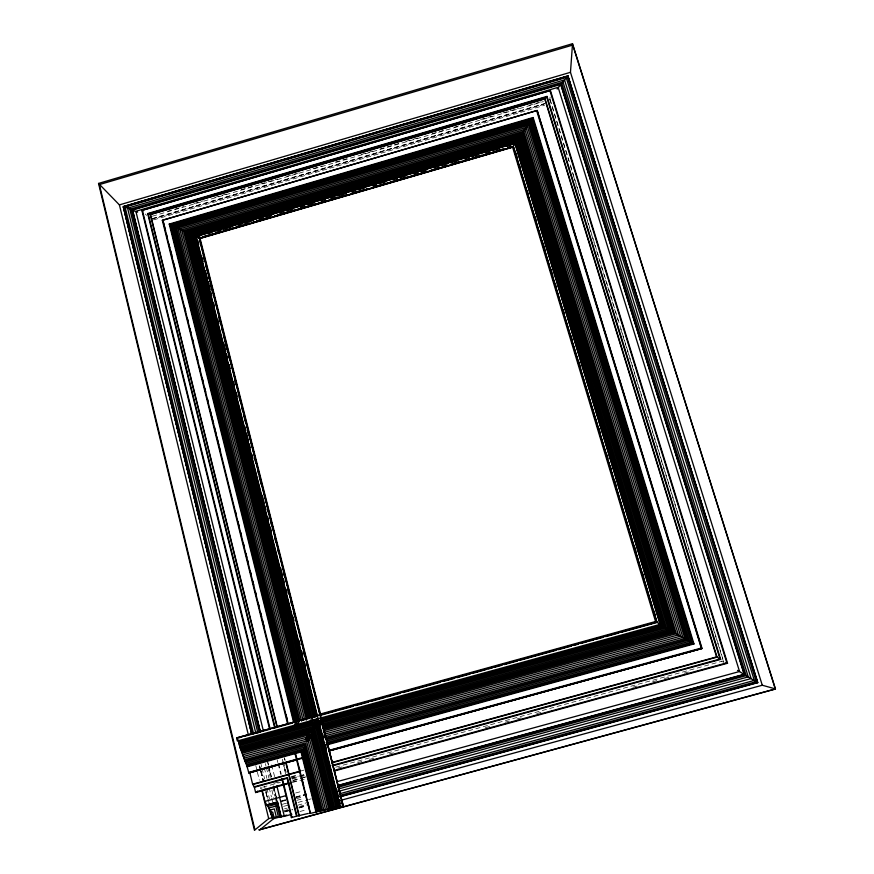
<?xml version="1.0" encoding="UTF-8"?>
<svg xmlns="http://www.w3.org/2000/svg" width="874" height="874" viewBox="0 0 874 874"><rect width="100%" height="100%" fill="white"/><g stroke="black" fill="none" stroke-linecap="round" stroke-linejoin="round"><path stroke-width="0.66" stroke-dasharray="4.37 3.28" d="M549.702 100.16L550.096 97.069M167.742 211.224L183.453 206.625M193.93 203.544L203.085 200.856M214.873 197.404L229.272 193.187M241.049 189.724L254.137 185.889M260.692 183.966L277.703 178.973M286.869 176.286L299.957 172.451M313.056 168.616L322.211 165.929M335.31 162.083L348.398 158.249M361.486 154.403L373.274 150.951M379.819 149.028L399.451 143.27M405.995 141.359L419.083 137.513M432.182 133.678L445.27 129.833M454.436 127.156L467.524 123.31M480.613 119.476L493.701 115.63M502.867 112.943L518.577 108.343M529.054 105.273L542.142 101.428M152.415 216.217L543.409 101.559M152.426 218.576L544.655 103.591M152.535 218.675L544.622 103.722M151.093 219.571L543.978 104.399M153.671 219.877L544.546 105.306M301.377 770.813L304.01 770.092M291.435 776.582L298.012 774.779M291.075 777.215L297.652 775.413M290.419 778.352L298.296 776.188M299.607 775.828L304.862 774.386M278.14 782.11L273.059 783.508L277.222 800.628M292.2 778.253L305.408 774.561M262.757 787.168L276.26 783.465M277.768 783.049L280.39 782.328M292.233 779.084L298.81 777.281M300.132 776.92L305.397 775.478M335.682 767.175L721.52 661.389M293.118 780.34L302.338 777.816M303.66 777.456L306.293 776.735M337.888 768.071L343.154 766.629M357.641 762.652L362.907 761.21M369.494 759.408L374.76 757.966M389.247 754L394.513 752.547M485.365 727.649L490.631 726.207M505.106 722.23L510.372 720.788M516.96 718.985L522.226 717.543M536.712 713.566L541.978 712.124M632.831 687.215L638.096 685.773M652.583 681.807L657.849 680.365M664.437 678.563L669.702 677.11M684.178 673.144L689.444 671.702M292.856 780.548L299.421 778.756M300.743 778.395L305.998 776.953M292.255 781.957L298.842 780.154M292.572 782.449L305.703 778.854M295.663 792.991L302.251 791.189M281.494 800.868L285.437 799.786M295.947 796.913L306.468 794.04M281.428 801.141L287.994 799.339M295.893 797.175L306.413 794.302M281.33 801.611L287.907 799.819M295.816 797.656L306.348 794.772M296.526 798.618L303.092 796.815M282.357 804.299L288.944 802.496M296.832 800.344L303.42 798.541M283.558 806.374L288.835 804.932M298.045 802.419L307.266 799.896M308.588 799.535L311.22 798.814M284.553 808.811L287.175 808.089M297.706 805.216L308.238 802.343M283.646 810.799L290.234 808.996M299.443 806.484L308.664 803.96M285.132 811.247L290.397 809.816M299.596 807.303L308.806 804.779M284.531 811.717L292.44 809.564M298.744 807.816L305.616 805.959M284.585 811.979L292.462 809.827M299.039 808.024L305.616 806.232M299.946 811.498L306.534 809.695M721.356 661.061L723.148 662.022M145.281 213.999L146.624 215.419M549.997 99.123L723.923 662.383M549.954 99.647L568.854 160.86M570.46 166.071L573.278 175.182M573.683 176.493L596.199 249.429M596.603 250.729L619.12 323.675M620.737 328.875L723.683 662.317M284.411 757.714L285.066 760.358L284.334 757.791M283.569 761.778L286.191 772.365M282.291 759.266L285.896 773.84M282.695 762.15L285.634 774.058M278.664 763.636L281.275 774.244M277.178 759.823L277.823 762.467M278.151 763.789L280.762 774.386M271.716 764.925L274.644 776.844M267.826 762.226L268.471 764.87M268.799 766.192L271.388 776.789M267.739 762.478L268.394 765.121M268.722 766.454L271.311 777.052M274.228 788.971L277.156 800.89M269.258 769.557L270.885 776.188M273.486 786.786L275.758 796.072M276.075 797.394L277.047 801.371M267.706 766.88L270.306 777.489M272.579 786.775L274.851 796.05M275.179 797.383L276.151 801.36M265.401 763.658L266.046 766.312M266.373 767.634L268.963 778.242M271.89 790.183L273.835 798.137M264.298 767.787L266.887 778.395M269.159 787.682L271.432 796.968M271.748 798.29L272.721 802.266M261.075 764.389L261.719 767.033M262.047 768.366L264.625 778.952M266.887 788.217L269.476 798.814M261.446 771.589L263.391 779.553M265.652 788.829L267.914 798.115M268.242 799.448L269.214 803.424M259.665 765.995L260.638 769.972M260.965 771.294L263.216 780.569M266.122 792.489L267.739 799.109M259.578 766.094L260.594 770.212M260.867 771.403L263.129 780.679M264.472 786.13L265.445 790.107M265.772 791.44L267.652 799.229M259.425 766.039L260.397 770.016M260.725 771.349L262.987 780.613M265.893 792.543L267.499 799.164M261.534 787.507L262.44 791.21M255.798 765.602L257.087 770.901M257.415 772.223L259.349 780.176M260.408 787.441L260.572 788.84"/><path stroke-width="1.31" d="M550.358 91.737L550.423 90.503L141.894 210.416L269.673 729.375M572.525 43.7L775.457 688.898L762.281 685.238L570.471 72.313L572.525 43.7L98.544 183.431L254.454 830.3L268.7 818.621L272.262 817.649L270.328 809.706M660.351 624.276L656.396 622.059L236.614 737.907L237.346 740.966L660.351 624.276L515.157 143.314L513.147 146.832L199.458 238.405L343.274 806.014L199.589 238.416L196.137 236.537L340.401 806.844L343.406 806.025M693.978 643.952L533.118 117.509L520.172 136.038L515.332 144.855L660.067 624.397L693.978 643.952L326.658 744.954M557.142 89.061L567.827 75.929L757.769 682.703L339.789 796.891M287.666 724.185L162.324 220.314L537.182 110.463L702.051 648.486L329.465 750.853M333.114 765.69L720.679 659.4L547.015 96.413L544.731 98.937L150.557 214.556L147.684 213.562L274.698 727.922M142.779 211.355L141.894 210.416L550.423 90.503L727.529 663.246L334.622 770.934M757.769 682.703L568.056 76.169M272.262 817.649L284.334 816.349L291.894 814.284M294.582 751.957L310.215 813.202M281.734 778.352L291.403 817.594L291.992 817.092M775.457 688.898L258.824 829.874L260.048 829.688L273.595 818.687L286.77 815.092M236.614 737.907L656.603 622.201L513.278 146.734L656.997 622.452L621.458 632.263M757.441 682.518L737.503 670.358M137.589 212.207C133.405 211.016 126.348 206.81 123.442 207.072L251.92 734.215M238.154 739.819C240.284 751.258 246.206 761.625 248.806 773.009L249.833 772.671L252.619 784.197L254.247 786.786L255.656 792.565L257.721 791.21M309.888 813.497L339.986 806.352L319.753 726.36M98.544 183.431L119.41 204.887L570.471 72.313M123.278 206.854L568.253 76.158M124.742 206.69L128.675 205.543M131.286 204.767L173.139 192.477M175.75 191.712L194.061 186.326M196.672 185.561L217.604 179.41M220.215 178.646L238.526 173.26M241.137 172.495L247.681 170.572M250.292 169.807L259.447 167.12M264.68 165.579L280.379 160.969M285.612 159.429L292.145 157.506M294.767 156.741L313.067 151.366M315.689 150.59L357.542 138.3M360.154 137.524L378.464 132.149M381.075 131.384L399.385 125.998M404.618 124.469L422.929 119.082M425.54 118.318L432.084 116.395M434.695 115.63L443.85 112.932M449.083 111.402L464.782 106.792M470.004 105.251L476.548 103.329M479.16 102.564L497.47 97.178M500.092 96.413L541.935 84.123M544.557 83.347L562.867 77.972M147.684 213.562L547.015 96.413M293.577 722.197L169.228 224.072L533.118 117.509M196.137 236.537L515.157 143.314M199.971 236.133L196.049 237.28L169.228 224.072M207.804 233.839L211.716 232.692M216.949 231.173L220.86 230.026M223.471 229.261L232.615 226.595M237.837 225.066L241.759 223.919M244.37 223.154L253.515 220.488M258.737 218.959L262.648 217.812M265.259 217.047L271.792 215.146M279.625 212.852L283.547 211.716M286.159 210.951L292.692 209.039M300.525 206.745L304.436 205.608M307.058 204.844L313.58 202.932M321.413 200.649L325.336 199.501M330.558 197.972L334.48 196.825M337.091 196.071L346.235 193.394M351.457 191.865L355.368 190.729M357.979 189.964L364.513 188.052M372.346 185.769L376.268 184.622M378.879 183.857L385.412 181.945M393.245 179.662L397.167 178.514M399.779 177.75L406.301 175.849M414.145 173.555L418.056 172.407M420.667 171.643L427.2 169.742M435.034 167.447L438.956 166.3M441.567 165.547L448.089 163.635M450.711 162.87L457.233 160.958M465.066 158.675L468.988 157.528M471.599 156.763L478.133 154.862M485.966 152.568L489.888 151.421M492.499 150.656L499.021 148.755M506.865 146.461L510.777 145.313M513.388 144.56L515.999 143.795L661.345 625.129L320.725 719.084M203.227 236.657L207.149 235.51M215.004 233.216L221.548 231.304M224.17 230.539L228.092 229.392M235.947 227.098L242.491 225.186M245.113 224.421L249.035 223.274M256.89 220.98L263.435 219.068M266.046 218.303L269.979 217.156M277.823 214.862L284.367 212.95M286.989 212.185L293.533 210.273M298.766 208.744L305.31 206.832M307.932 206.067L314.476 204.155M319.709 202.626L326.253 200.714M328.875 199.949L335.419 198.037M340.652 196.508L344.575 195.361M352.43 193.067L356.352 191.919M373.373 186.949L377.295 185.801M391.694 181.595L398.238 179.694M400.849 178.93L404.782 177.783M412.637 175.488L419.181 173.576M421.792 172.812L425.725 171.665M433.57 169.37L440.114 167.458M442.736 166.694L446.658 165.547M454.513 163.252L461.057 161.34M463.679 160.576L470.223 158.664M475.456 157.134L482 155.222M484.622 154.458L491.155 152.546M496.399 151.016L502.943 149.104M508.176 147.575L512.098 146.428M203.751 236.767L222.094 231.402M224.705 230.638L243.048 225.284M245.67 224.52L249.603 223.373M253.536 222.215L264.014 219.155M266.636 218.391L270.569 217.244M274.491 216.097L284.979 213.037M287.59 212.273L305.933 206.909M308.555 206.144L326.898 200.791M329.52 200.026L347.863 194.662M353.096 193.132L368.817 188.544M374.061 187.014L392.404 181.65M395.026 180.885L413.369 175.532M415.98 174.767L426.468 171.697M430.39 170.55L434.323 169.403M436.945 168.638L447.422 165.579M451.355 164.432L455.288 163.285M457.91 162.52L476.254 157.156M478.865 156.391L497.208 151.038M499.83 150.273L503.763 149.126M507.696 147.979L512.929 146.439M200.19 237.947L215.878 233.369M218.489 232.604L236.788 227.262M239.4 226.497L249.855 223.438M253.777 222.291L257.699 221.144M260.31 220.39L270.765 217.331M274.687 216.184L278.609 215.037M281.22 214.272L285.142 213.136M287.754 212.371L306.053 207.018M308.664 206.264L326.963 200.911M329.574 200.146L347.874 194.804M353.096 193.285L368.784 188.697M374.006 187.167L392.306 181.825M394.917 181.06L413.216 175.718M415.827 174.953L426.283 171.905M430.205 170.758L440.66 167.699M443.271 166.934L447.193 165.798M451.115 164.651L461.57 161.592M464.181 160.827L482.481 155.485M485.092 154.72L503.391 149.378M508.624 147.848L512.535 146.701M199.206 238.362L513.278 146.734M238.274 737.995L242.174 736.924M244.764 736.214L257.754 732.631M270.732 729.047L260.343 731.909L132.455 210.077M273.333 728.326L292.801 722.951M295.401 722.241L299.29 721.159M301.891 720.449L308.38 718.657M310.98 717.936L316.169 716.505M337.178 710.704L320.07 715.435L311.701 682.397M339.811 709.983L352.976 706.345M355.609 705.624L368.762 701.997M371.395 701.265L384.56 697.638M387.193 696.906L400.358 693.279M402.98 692.547L439.841 682.375M443.784 681.294L454.316 678.388M456.949 677.656L470.103 674.029M472.736 673.297L485.9 669.67M488.533 668.938L492.477 667.856M495.11 667.124L501.698 665.311M504.331 664.59L517.484 660.952M520.117 660.231L555.656 650.42M558.289 649.699L571.454 646.061M574.087 645.34L578.031 644.247M580.664 643.515L587.241 641.702M589.874 640.981L593.828 639.888M596.461 639.167L603.038 637.343M605.671 636.622L618.836 632.984M294.451 724.295L298.373 723.202M238.842 741.665L311.603 721.596M239.05 742.649L312.16 722.481M239.137 743.479L312.794 723.169M239.203 744.386L664.83 627.019L517.703 140.397L192.837 235.346L314.367 716.582M239.378 745.588L666.381 627.86L518.457 138.922L191.428 234.516L313.132 716.767M239.662 746.909L668.086 628.81L519.32 137.382L189.92 233.675L334.764 807.991M240.066 748.166L319.884 726.163M322.517 725.442L669.713 629.75L520.172 136.038L188.565 232.997L310.641 717.39M240.569 749.171L312.684 729.298L332.623 808.406M317.939 727.845L320.561 727.124M323.194 726.403L671.035 630.547L520.904 135.142L187.571 232.604L309.691 717.401M241.049 750.023L312.182 730.435L331.836 808.494M322.692 727.529L672.161 631.236L521.549 134.432L186.763 232.331L309.188 718.537M241.497 750.919L311.625 731.604L331.006 808.625M323.456 728.337L673.341 631.946L522.204 133.624L185.878 231.981L308.293 718.384M241.912 751.957L310.947 732.936L330.033 808.811M324.068 729.32L674.684 632.743L522.925 132.608L184.807 231.49L307.277 718.384M242.327 753.235L310.062 734.575L328.799 809.106M323.194 730.959L676.345 633.694L523.799 131.253L183.431 230.802L306.413 720.034M242.754 754.83L311.57 735.886M323.402 732.62L678.421 634.863L524.848 129.472L181.661 229.873L304.622 719.4M243.223 756.567L311.657 737.722M324.789 734.105L680.66 636.13L525.995 127.56L179.76 228.868L303.07 720.263M243.726 758.261L309.167 740.245M324.964 735.897L682.856 637.386L527.131 125.714L177.914 227.917L301.563 721.137M244.239 759.79L305.496 742.933L322.473 810.679M325.183 737.514L684.845 638.533L528.18 124.119L176.286 227.109L299.869 720.449M244.753 761.025L304.698 744.528L321.304 810.897M325.762 738.738L686.461 639.484L529.043 122.928L175.018 226.552L299.072 722.066M245.288 762.041L304.076 745.872L320.376 811.028M326.417 739.721L687.794 640.303L529.786 122.043L174.035 226.18L298.121 722.066M245.9 763.319L303.267 747.543L319.196 811.214M326.92 741.032L689.477 641.308L530.715 120.885L172.779 225.678L296.647 721.05M246.49 764.619L302.437 749.236L317.983 811.422M326.078 742.736L691.181 642.324L531.643 119.672L171.468 225.121L295.827 722.765M246.938 765.657L301.781 750.569L317.022 811.596M326.778 743.698L692.525 643.122L532.364 118.7L170.43 224.673L294.833 722.754M247.134 766.116L301.475 751.17L316.585 811.673M327.761 743.949L693.137 643.482L532.692 118.252L169.96 224.465L294.21 722.055M247.298 766.771L301.639 751.826M248.664 772.419L303.059 757.485M329.345 750.253L701.287 648.06L702.051 648.486L328.908 750.733M249.735 772.485L294.746 760.118M249.833 772.671L295.969 759.998M328.722 750.995L701.702 648.53L537.182 110.463L162.324 220.314L162.826 220.86M248.806 773.009L304.447 757.725M252.619 784.197L300.066 771.174L299.105 767.339M331.596 762.521L716.604 656.898L720.679 659.4M252.75 784.524L300.58 771.392M332.109 762.751L717.03 657.139L544.961 98.609L150.23 214.392L276.971 726.96M254.247 786.786L287.491 777.663L296.985 816.076L308.293 813.443M332.196 765.406L720.034 659.029L546.687 96.97L148.23 213.868L275.07 727.376M254.367 787.277L287.142 778.297L296.505 816.207L291.403 817.594M255.514 792.03L288.311 783.038M334.403 770.409L726.829 662.842L727.529 663.246L725.955 662.863M255.656 792.565L289.939 783.17M262.44 791.21L264.92 801.414L286.454 795.515M336.501 781.815L739.535 671.505L558.147 87.313L135.874 211.279L263.271 730.478M264.92 801.414L266.756 804.899L277.55 801.95L281.177 816.764M338.009 785.409L744.135 674.302L560.671 84.341M266.756 804.899L277.473 802.212L281.035 816.731M337.976 785.66L744.397 674.477L560.846 84.286M266.963 805.096L277.375 802.693L280.794 816.644M337.954 786.13L744.856 674.815L561.152 84.265L132.28 210.186L260.168 732.445M267.411 805.424L268.001 806.418L276.796 804.014L279.909 816.72M337.277 787.474L746.167 675.624L561.895 83.489L131.384 209.913L259.272 732.401M268.001 806.418L268.733 808.024L278.413 805.38M338.959 788.818L748.275 676.891L563.02 82.025L129.811 209.247L257.939 733.155M268.733 808.024L269.574 810.198L274.338 808.898L276.413 817.387M338.883 791.254L751.127 678.552L564.506 79.895L127.604 208.22L255.874 733.319M269.574 810.198L270.481 812.656L272.71 812.044L274.13 817.878M339.822 793.712L754.328 680.42L566.155 77.447L125.091 207.029L253.646 733.942M270.481 812.656L271.792 814.033L272.775 818.042M340.259 795.329L756.327 681.644L567.248 76.202L123.693 206.526L252.073 733.122M340.368 796.159L757.245 682.266L567.827 75.929L123.223 206.57L251.865 734.411M339.866 796.607L757.474 682.485M340.773 800.344L762.281 685.238M260.048 829.688L775.325 689.094L572.776 45.066L99.374 184.6L254.88 829.623M342.269 805.981L343.274 806.014M272.459 815.005L271.301 814.175M197.12 237.815L196.049 237.28L317.087 715.839M123.442 207.072L251.679 734.247M658.952 623.73L660.067 624.397M237.302 738.759L236.745 738.06M550.074 91.104L726.829 662.842M544.731 98.937L716.604 656.898M536.8 111.129L701.287 648.06M515.813 152.852L516.993 156.763M519.353 164.596L520.543 168.518M527.23 190.707L528.409 194.629M535.106 216.818L536.286 220.729M542.972 242.928L544.95 249.451M550.849 269.028L552.816 275.561M555.176 283.394L556.367 287.306M563.053 309.505L564.233 313.416M570.93 335.605L572.109 339.527M578.796 361.716L580.773 368.249M598.876 428.293L600.056 432.215M606.753 454.404L607.933 458.326M610.292 466.148L611.472 470.07M614.619 480.514L616.585 487.037M634.699 547.091L635.879 551.002M642.576 573.202L643.756 577.113M653.992 611.057L655.172 614.968M513.912 147.859L563.97 313.908M564.757 316.519L571.858 340.052M572.645 342.663L607.725 459.025M608.512 461.647L624.276 513.945M625.074 516.556L652.266 606.764M653.053 609.386L656.997 622.452M199.545 239.684L311.035 679.754M320.397 716.746L343.012 806.014M203.238 255.525L204.254 259.502M205.925 266.111L206.93 270.088M208.602 276.697L209.607 280.663M210.284 283.318L212.295 291.25M218.992 317.71L219.997 321.687M221.679 328.296L222.684 332.273M223.351 334.917L225.361 342.859M226.027 345.503L227.032 349.469M228.715 356.089L229.72 360.055M234.745 379.906L235.751 383.872M239.105 397.102L240.11 401.068M241.781 407.688L242.786 411.654M243.464 414.298L245.474 422.24M247.812 431.505L248.817 435.471M254.858 459.287L255.863 463.253M257.535 469.873L258.54 473.839M259.207 476.494L261.217 484.425M267.925 510.886L268.93 514.862M270.601 521.472L271.606 525.449M274.96 538.679L275.966 542.645M277.648 549.265L278.653 553.231M283.679 573.082L284.684 577.048M288.038 590.278L289.043 594.244M290.714 600.864L291.719 604.83M293.391 611.45L294.396 615.416M303.781 652.463L304.786 656.429M306.468 663.049L307.473 667.015M308.14 669.67L309.145 673.636M322.178 725.103L323.172 729.025M324.822 735.547L325.816 739.459M341.352 800.781L342.674 806.003M197.797 240.459L198.791 244.425M202.134 257.633L203.139 261.588M205.477 270.842L207.488 278.762M208.154 281.406L210.153 289.327M210.831 291.971L211.825 295.925M213.496 302.535L214.501 306.49M217.845 319.698L218.85 323.664M223.864 343.471L225.863 351.392M226.53 354.036L227.535 358.001M229.207 364.6L230.212 368.566M233.555 381.774L234.56 385.729M236.231 392.339L237.225 396.304M244.917 426.676L245.922 430.642M246.588 433.275L248.587 441.206M249.265 443.839L250.259 447.805M251.93 454.404L252.936 458.369M262.298 495.35L264.298 503.271M264.964 505.915L265.969 509.881M267.641 516.479L268.646 520.445M270.317 527.044L271.322 531.01M280.674 567.991L282.684 575.911M283.351 578.555L284.356 582.51M286.027 589.12L287.022 593.075M293.041 616.847L294.046 620.813M299.061 640.62L300.055 644.586M301.727 651.185L302.732 655.15M304.403 661.749L305.408 665.715M308.751 678.923L309.757 682.889M322.746 734.226L323.741 738.148M325.39 744.692L326.384 748.614M336.643 789.135L338.62 796.979M339.287 799.59L340.281 803.512M316.038 715.751L194.924 236.646L516.643 142.637L662.612 625.828L317.382 721.039L316.716 718.395M319.043 727.627L339.014 806.636M315.405 716.8L193.93 236.035L517.157 141.577L663.683 626.407L316.738 722.088L316.071 719.444M318.06 727.299L338.172 806.921M315.033 719.226L337.266 807.237M313.799 719.411L336.064 807.62M311.308 720.034L333.551 808.275M310.357 720.045L311.363 724.011M308.271 733.963L327.247 809.51M306.719 734.826L325.576 809.936M305.878 738.322L323.937 810.351M300.842 751.345L315.951 811.848M170.703 250.685L171.686 254.662M163.591 222.794L165.568 230.725M166.224 233.369L167.207 237.335M168.857 243.944L169.84 247.921M171.49 254.531L172.473 258.496M173.139 261.14L175.106 269.072M184.654 307.419L185.638 311.384M187.287 318.005L188.271 321.971M189.92 328.58L190.903 332.546M192.553 339.156L193.536 343.121M196.825 356.352L197.819 360.317M199.458 366.927L200.452 370.893M202.091 377.502L203.085 381.468M204.724 388.089L205.718 392.055M207.357 398.664L208.351 402.63M209.989 409.24L210.984 413.205M211.639 415.849L213.617 423.792M214.272 426.436L216.249 434.367M216.905 437.011L218.871 444.942M219.538 447.586L220.521 451.552M235.335 511.061L236.319 515.026M237.968 521.636L238.952 525.602M240.601 532.222L241.585 536.188M243.234 542.798L244.217 546.763M245.867 553.373L246.85 557.339M247.506 559.983L248.489 563.959M250.139 570.569L251.122 574.535M252.772 581.144L253.755 585.11M255.405 591.72L256.388 595.686M258.038 602.306L259.021 606.272M260.671 612.882L261.654 616.847M262.32 619.491L264.287 627.423M273.835 665.769L274.818 669.746M286.006 714.703L287 718.668M301.683 777.685L303.628 785.497M305.255 792.019L306.228 795.919M307.845 802.43L308.817 806.341M162.968 220.663L288.158 723.716M295.401 752.842L310.456 813.344M150.557 214.556L277.287 726.949M286.126 762.707L299.279 815.901M285.809 762.718L298.974 815.955M142.484 210.732L270.175 729.156M282.586 779.542L291.927 817.463M276.872 785.934L284.334 816.349M132.575 210.044L260.365 731.767M275.78 806.101L278.435 816.971M273.256 817.266L273.595 818.687M270.23 809.827L272.229 817.955M270.088 809.761L272.022 817.714M119.41 204.887L248.391 735.11M261.927 790.784L268.7 818.621M512.634 147.225L200.091 238.515L320.496 713.992L655.555 621.512L512.634 147.225"/></g></svg>
